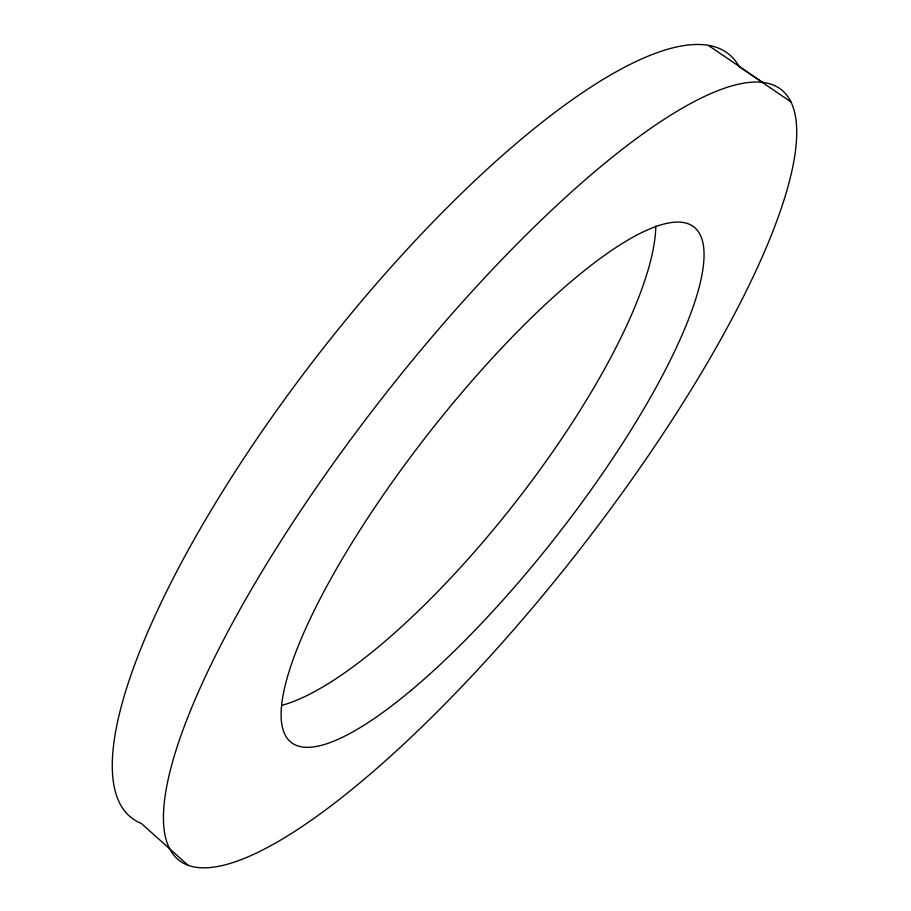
<?xml version="1.0" encoding="UTF-8"?>
<svg xmlns="http://www.w3.org/2000/svg" width="911" height="911" viewBox="0 0 911 911"><rect width="100%" height="100%" fill="white"/><g stroke="black" fill="none" stroke-linecap="round" stroke-linejoin="round"><path stroke-width="1.37" d="M708.61 45.55L763.316 82.799M790.907 101.884A489.013 124.477 -52 0 0 271.58 555.881A489.013 124.477 -52 0 0 377.735 767.609A489.013 124.477 -52 0 0 790.907 101.884L739.208 66.674A484.743 137.994 -52 0 0 326.354 344.233A484.743 137.994 -52 0 0 141.296 823.43L188.258 865.45M655.783 225.974A324.293 90.975 -52 0 1 516.241 501.289A324.293 90.975 -52 0 1 282 705.319M410.918 690.515A327.06 82.024 -52 0 0 702.404 240.72A327.06 82.024 -52 0 0 364.275 523.381A327.06 82.024 -52 0 0 410.918 690.515"/></g></svg>
